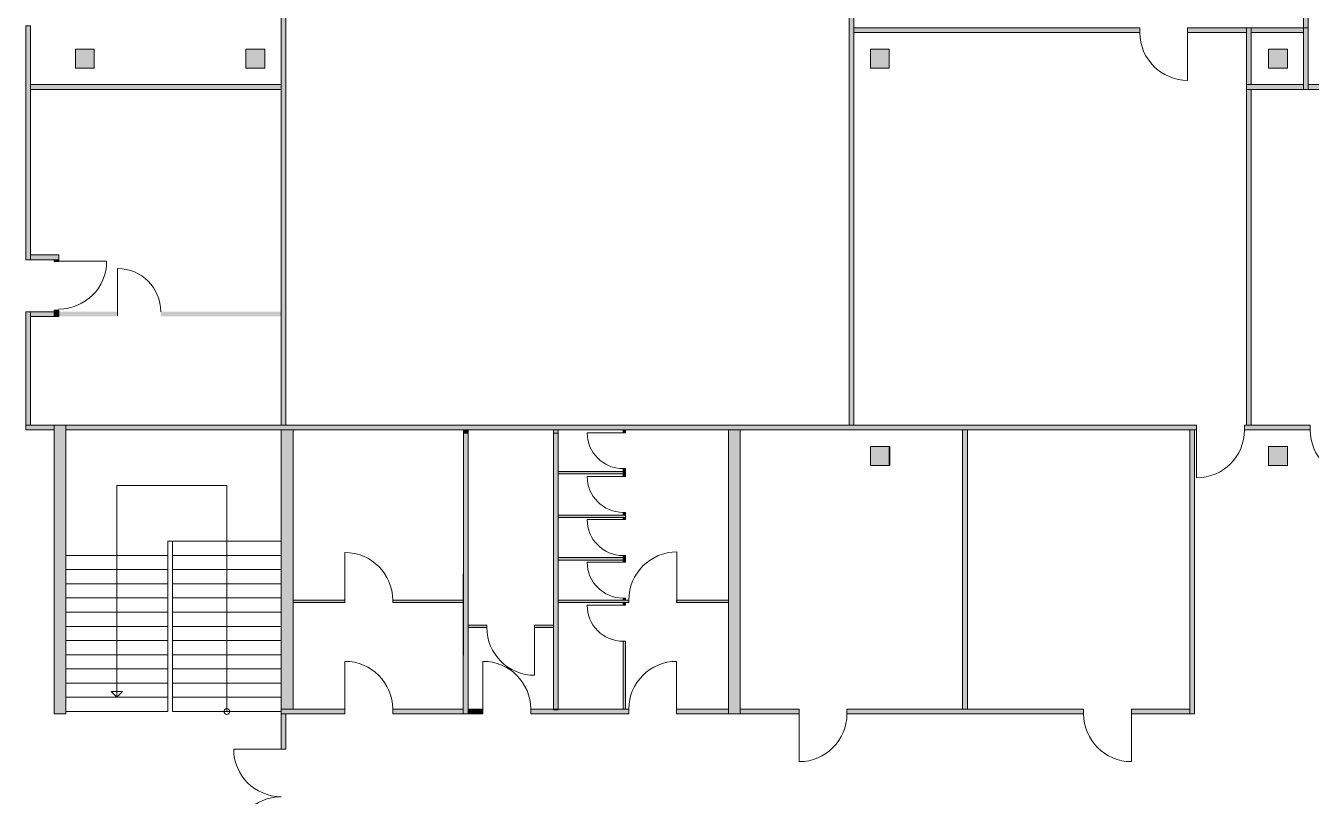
# Model space of a CAD drawing. Header units: inches. Extents: x 33931 to 204452, y 8264 to 159539.
# Drawn here: x 160551 to 187718, y 26922 to 43209 of the extents above; entities that cross this region are included whole.
import ezdxf

# ---------------------------------------------------------------- set-up
doc = ezdxf.new("R2010")
doc.units = ezdxf.units.IN
doc.header["$LTSCALE"] = 200
doc.header["$MEASUREMENT"] = 0
doc.linetypes.add('AUSGEZOGEN', pattern=[0])
doc.linetypes.add('Standardmuster', pattern=[0])
doc.layers.add('Grundebene', color=7, linetype='Continuous')

# ---------------------------------------------------------------- blocks, each defined once
blk = doc.blocks.new('COMPLEXOBJECT_1-340B')
at = {"layer": 'Grundebene', "true_color": 0x000000, "transparency": 33554687}
blk.add_hatch(color=18, dxfattribs=at).paths.add_polyline_path([(161401, 34764), (185296, 34764), (185296, 34664), (161401, 34664)], flags=0)
at = {"layer": 'Grundebene', "color": 18, "linetype": 'AUSGEZOGEN', "lineweight": 13, "true_color": 0x000000}
for points in [[(185296, 34764), (161401, 34764), (161401, 34664), (185296, 34664), (185296, 34764)], [(186306, 34764), (186306, 34664), (187696, 34664), (187696, 34764), (186306, 34764)]]:
    blk.add_lwpolyline(points, dxfattribs=at)
blk = doc.blocks.new('COMPLEXOBJECT_30-34C9')
at = {"layer": 'Grundebene', "color": 18, "linetype": 'AUSGEZOGEN', "lineweight": 13, "true_color": 0x000000}
for points in [[(184095.957615, 43163.75), (178050.957615, 43163.75), (178050.957615, 43063.75), (184095.957615, 43063.75), (184095.957615, 43163.75)], [(186350.957615, 43163.75), (185105.957615, 43163.75), (185105.957615, 43063.75), (186350.957615, 43063.75), (186350.957615, 43163.75)]]:
    blk.add_lwpolyline(points, dxfattribs=at)
blk = doc.blocks.new('COMPLEXOBJECT_32-34D1')
at = {"layer": 'Grundebene', "color": 18, "linetype": 'AUSGEZOGEN', "lineweight": 13, "true_color": 0x000000}
for points in [[(187650.957615, 41863.75), (188895.957615, 41863.75), (188895.957615, 41963.75), (187650.957615, 41963.75), (187650.957615, 41863.75)], [(189905.957615, 41863.75), (195950.957615, 41863.75), (195950.957615, 41963.75), (189905.957615, 41963.75), (189905.957615, 41863.75)]]:
    blk.add_lwpolyline(points, dxfattribs=at)
blk = doc.blocks.new('COMPLEXOBJECT_40-34F3')
at = {"layer": 'Grundebene', "color": 18, "linetype": 'AUSGEZOGEN', "lineweight": 13, "true_color": 0x000000}
for points in [[(165950.957615, 28663.75), (167295.957615, 28663.75), (167295.957615, 28763.75), (165950.957615, 28763.75), (165950.957615, 28663.75)], [(169797.993375, 28763.75), (168305.957615, 28763.75), (168305.957615, 28663.75), (169797.941145, 28663.75), (169797.993375, 28763.75)], [(169897.941155, 28663.75), (170213.918495, 28663.75), (170213.918495, 28763.75), (169900.957615, 28763.75), (169900.957615, 28747.68169), (169897.984995, 28747.68169), (169897.941155, 28663.75)], [(173295.957615, 28763.75), (171800.957615, 28763.75), (171800.957615, 28747.68169), (171700.957615, 28747.68169), (171700.957615, 28763.75), (171223.918495, 28763.75), (171223.918495, 28663.75), (173295.957615, 28663.75), (173295.957615, 28763.75)], [(175400.957615, 28763.75), (174305.957615, 28763.75), (174305.957615, 28663.75), (175400.957615, 28663.75), (175400.957615, 28763.75)], [(175650.957615, 28663.75), (176895.957615, 28663.75), (176895.957615, 28763.75), (175650.957615, 28763.75), (175650.957615, 28663.75)], [(177905.957615, 28663.75), (182907.789155, 28663.75), (182907.789155, 28763.75), (177905.957615, 28763.75), (177905.957615, 28663.75)], [(185150.957615, 28763.75), (183917.789155, 28763.75), (183917.789155, 28663.75), (185150.957615, 28663.75), (185150.957615, 28763.75)]]:
    blk.add_lwpolyline(points, dxfattribs=at)
blk = doc.blocks.new('COMPLEXOBJECT_42-3502')
at = {"layer": 'Grundebene', "color": 18, "linetype": 'AUSGEZOGEN', "lineweight": 13, "true_color": 0x000000}
for points in [[(160650.957615, 44218.75), (160650.957615, 46763.75), (160550.957615, 46763.75), (160550.957615, 44218.75), (160650.957615, 44218.75)], [(160650.957615, 38263.75), (160650.957615, 43208.75), (160550.957615, 43208.75), (160550.957615, 38263.75), (160650.957615, 38263.75)]]:
    blk.add_lwpolyline(points, dxfattribs=at)
blk = doc.blocks.new('COMPLEXOBJECT_77-35E0')
at = {"layer": 'Grundebene', "color": 18, "linetype": 'AUSGEZOGEN', "lineweight": 13, "true_color": 0x000000}
for points in [[(171800.989215, 31020.15804), (173295.957615, 31020.15803), (173295.957615, 31070.15804), (171800.989915, 31070.15805), (171800.989215, 31020.15804)], [(175400.957615, 31070.15803), (174305.957615, 31070.15803), (174305.957615, 31020.15802), (175400.957615, 31020.15802), (175400.957615, 31070.15803)]]:
    blk.add_lwpolyline(points, dxfattribs=at)
blk = doc.blocks.new('COMPLEXOBJECT_81-35F0')
at = {"layer": 'Grundebene', "color": 18, "linetype": 'AUSGEZOGEN', "lineweight": 13, "true_color": 0x000000}
for points in [[(166200.958585, 31014.27605), (167295.990955, 31015.00384), (167295.957725, 31065.00383), (166200.958575, 31064.27607), (166200.958585, 31014.27605)], [(168305.990735, 31015.67512), (169799.170005, 31016.66753), (169799.196115, 31066.66756), (168305.957505, 31065.67511), (168305.990735, 31015.67512)]]:
    blk.add_lwpolyline(points, dxfattribs=at)
blk = doc.blocks.new('COMPLEXOBJECT_82-35F5')
at = {"layer": 'Grundebene', "color": 18, "linetype": 'AUSGEZOGEN', "lineweight": 13, "true_color": 0x000000}
for points in [[(165950.957615, 28663.75), (165950.957615, 27918.04328), (166050.957615, 27918.04328), (166050.957615, 28663.75), (165950.957615, 28663.75)], [(166050.957615, 25162.33657), (166050.957615, 25908.04328), (165950.957615, 25908.04328), (165950.957615, 25162.33657), (166050.957615, 25162.33657)]]:
    blk.add_lwpolyline(points, dxfattribs=at)
blk = doc.blocks.new('COMPLEXOBJECT_85-3602')
at = {"layer": 'Grundebene', "color": 18, "linetype": 'AUSGEZOGEN', "lineweight": 13, "true_color": 0x000000}
for points in [[(173225.957615, 31020.15803), (173175.957615, 31020.15803), (173175.957615, 30958.0191), (173225.957615, 30958.0191), (173225.957615, 31020.15803)], [(173225.957615, 28763.75), (173225.957615, 30198.0191), (173175.957615, 30198.0191), (173175.957615, 28763.75), (173225.957615, 28763.75)]]:
    blk.add_lwpolyline(points, dxfattribs=at)
blk = doc.blocks.new('COMPLEXOBJECT_93-3645')
at = {"layer": 'Grundebene', "color": 18, "linetype": 'AUSGEZOGEN', "lineweight": 13, "true_color": 0x000000}
for points in [[(169900.957615, 30488.75), (170295.957615, 30488.75), (170295.957615, 30538.75), (169900.957615, 30538.75), (169900.957615, 30488.75)], [(171700.957615, 30538.75), (171305.957615, 30538.75), (171305.957615, 30488.75), (171700.957615, 30488.75), (171700.957615, 30538.75)]]:
    blk.add_lwpolyline(points, dxfattribs=at)
blk = doc.blocks.new('COMPLEXOBJECT_103-3689')
at = {"layer": 'Grundebene', "color": 18, "linetype": 'AUSGEZOGEN', "lineweight": 13, "true_color": 0x000000}
for points in [[(161150.957615, 38228.55579), (161250.957615, 38228.55579), (161250.957615, 38263.75), (161150.957615, 38263.75), (161150.957615, 38228.55579)], [(161150.957615, 37198.94421), (161150.957615, 37063.75), (161250.957615, 37063.75), (161250.957615, 37198.94421), (161150.957615, 37198.94421)]]:
    blk.add_lwpolyline(points, dxfattribs=at)
blk = doc.blocks.new('COMPLEXOBJECT_109-36C4')
at = {"layer": 'Grundebene', "color": 18, "linetype": 'AUSGEZOGEN', "lineweight": 13, "true_color": 0x000000}
for points in [[(169800.957615, 34663.75), (169800.957615, 34439.43169), (169801.039045, 34595.34928), (169900.957615, 34595.32419), (169900.957615, 34663.75), (169800.957615, 34663.75)], [(169900.957615, 28747.68169), (169900.957615, 34439.40662), (169897.984995, 28747.68169), (169900.957615, 28747.68169)]]:
    blk.add_lwpolyline(points, dxfattribs=at)
blk = doc.blocks.new('COMPLEXOBJECT_111-36CD')
at = {"layer": 'Grundebene', "color": 18, "linetype": 'AUSGEZOGEN', "lineweight": 13, "true_color": 0x000000}
for points in [[(173175.957605, 34663.75001), (173175.957605, 34606.61484), (173225.957605, 34606.61484), (173225.957605, 34663.75001), (173175.957605, 34663.75001)], [(173175.957605, 33846.61484), (173175.957605, 33682.34452), (173225.957605, 33682.34452), (173225.957605, 33846.61484), (173175.957605, 33846.61484)], [(173175.957605, 32922.34452), (173175.957605, 32865.20936), (173225.957605, 32865.20936), (173225.957605, 32922.34452), (173175.957605, 32922.34452)]]:
    blk.add_lwpolyline(points, dxfattribs=at)
blk = doc.blocks.new('COMPLEXOBJECT_114-36DE')
at = {"layer": 'Grundebene', "color": 18, "linetype": 'AUSGEZOGEN', "lineweight": 13, "true_color": 0x000000}
for points in [[(171700.957615, 34663.75), (171700.957775, 28763.75), (171701.039035, 34595.32417), (171800.957615, 34595.32417), (171800.957615, 34663.75), (171700.957615, 34663.75)], [(171800.957615, 28747.68169), (171800.957615, 28763.75), (171700.957615, 28763.75), (171700.957615, 28751.99128), (171700.957615, 28747.68169), (171800.957615, 28747.68169)]]:
    blk.add_lwpolyline(points, dxfattribs=at)
blk = doc.blocks.new('COMPLEXOBJECT_116-36E7')
at = {"layer": 'Grundebene', "color": 18, "linetype": 'AUSGEZOGEN', "lineweight": 13, "true_color": 0x000000}
for points in [[(173175.957605, 32815.20936), (173175.957585, 32770.57406), (173225.957585, 32770.57404), (173225.957605, 32815.20936), (173175.957605, 32815.20936)], [(173175.957325, 32010.57406), (173175.957275, 31870.84696), (173225.957275, 31870.84694), (173225.957325, 32010.57404), (173175.957325, 32010.57406)], [(173175.957005, 31110.84696), (173175.956995, 31070.15804), (173225.956995, 31070.15804), (173225.957005, 31110.84694), (173175.957005, 31110.84696)]]:
    blk.add_lwpolyline(points, dxfattribs=at)
blk = doc.blocks.new('door-4F62')
at = {"layer": 'Grundebene', "color": 18, "linetype": 'Standardmuster', "lineweight": 13, "true_color": 0x000000}
blk.add_line((162493, 37164), (162493, 38075), dxfattribs=at)
blk.add_arc((162493, 37164), 911, 0, 90, dxfattribs=at)
blk = doc.blocks.new('door-4F84')
at = {"layer": 'Grundebene', "color": 18, "linetype": 'Standardmuster', "lineweight": 13, "true_color": 0x000000}
blk.add_line((188705.866435, 34663.74999), (188705.866435, 33653.74999), dxfattribs=at)
blk.add_arc((188705.866435, 34663.74999), 1010, 180, 270, dxfattribs=at)
blk = doc.blocks.new('door-4F8C')
at = {"layer": 'Grundebene', "color": 18, "linetype": 'Standardmuster', "lineweight": 13, "true_color": 0x000000}
blk.add_line((183917.789525, 28663.75), (183917.789525, 27653.75), dxfattribs=at)
blk.add_arc((183917.789525, 28663.75), 1010, 180, 270, dxfattribs=at)
blk = doc.blocks.new('door-4F94')
at = {"layer": 'Grundebene', "color": 18, "linetype": 'Standardmuster', "lineweight": 13, "true_color": 0x000000}
blk.add_line((185105.957615, 43063.75), (185105.957615, 42053.75), dxfattribs=at)
blk.add_arc((185105.957615, 43063.75), 1010, 180, 270, dxfattribs=at)
blk = doc.blocks.new('door-4FCD')
at = {"layer": 'Grundebene', "color": 18, "linetype": 'Standardmuster', "lineweight": 13, "true_color": 0x000000}
blk.add_line((185295.864295, 34663.75), (185295.864295, 33653.65687), dxfattribs=at)
blk.add_arc((185295.864295, 34663.75), 1010.09313, 270, 0, dxfattribs=at)
blk = doc.blocks.new('door-5019')
at = {"layer": 'Grundebene', "color": 18, "linetype": 'Standardmuster', "lineweight": 13, "true_color": 0x000000}
blk.add_line((176895.957615, 28663.75), (176895.957615, 27653.75), dxfattribs=at)
blk.add_arc((176895.957615, 28663.75), 1010, 270, 0, dxfattribs=at)
blk = doc.blocks.new('door-5023')
at = {"layer": 'Grundebene', "color": 18, "linetype": 'Standardmuster', "lineweight": 13, "true_color": 0x000000}
blk.add_line((174305.957615, 28763.75), (174305.957615, 29773.75), dxfattribs=at)
blk.add_arc((174305.957615, 28763.75), 1010, 90, 180, dxfattribs=at)
blk = doc.blocks.new('door-502D')
at = {"layer": 'Grundebene', "color": 18, "linetype": 'Standardmuster', "lineweight": 13, "true_color": 0x000000}
blk.add_line((174313.75, 31070.15803), (174313.75, 32087.950415), dxfattribs=at)
blk.add_arc((174313.75, 31070.15803), 1017.792385, 90, 180, dxfattribs=at)
blk = doc.blocks.new('door-5037')
at = {"layer": 'Grundebene', "color": 18, "linetype": 'Standardmuster', "lineweight": 13, "true_color": 0x000000}
blk.add_line((167295.957615, 28763.75), (167295.957615, 29773.75), dxfattribs=at)
blk.add_arc((167295.957615, 28763.75), 1010, 0, 90, dxfattribs=at)
blk = doc.blocks.new('door-503F')
at = {"layer": 'Grundebene', "color": 18, "linetype": 'Standardmuster', "lineweight": 13, "true_color": 0x000000}
blk.add_line((167295.957725, 31065.00383), (167295.957725, 32075.00383), dxfattribs=at)
blk.add_arc((167295.957725, 31065.00383), 1010, 0, 90, dxfattribs=at)
blk = doc.blocks.new('door-5049')
at = {"layer": 'Grundebene', "color": 18, "linetype": 'Standardmuster', "lineweight": 13, "true_color": 0x000000}
blk.add_line((171305.957615, 30488.75), (171305.957615, 29478.75), dxfattribs=at)
blk.add_arc((171305.957615, 30488.75), 1010, 180, 270, dxfattribs=at)
blk = doc.blocks.new('door-5053')
at = {"layer": 'Grundebene', "color": 18, "linetype": 'Standardmuster', "lineweight": 13, "true_color": 0x000000}
blk.add_line((170213.918495, 28763.75), (170213.918495, 29773.75), dxfattribs=at)
blk.add_arc((170213.918495, 28763.75), 1010, 0, 90, dxfattribs=at)
blk = doc.blocks.new('door-505D')
at = {"layer": 'Grundebene', "color": 18, "linetype": 'Standardmuster', "lineweight": 13, "true_color": 0x000000}
blk.add_line((173175.957615, 30958.0191), (172415.957615, 30958.0191), dxfattribs=at)
blk.add_arc((173175.957615, 30958.0191), 760, 180, 270, dxfattribs=at)
blk = doc.blocks.new('door-5065')
at = {"layer": 'Grundebene', "color": 18, "linetype": 'Standardmuster', "lineweight": 13, "true_color": 0x000000}
blk.add_line((173175.957275, 31870.84696), (172415.957275, 31870.84696), dxfattribs=at)
blk.add_arc((173175.957275, 31870.84696), 760, 180, 270, dxfattribs=at)
blk = doc.blocks.new('door-506D')
at = {"layer": 'Grundebene', "color": 18, "linetype": 'Standardmuster', "lineweight": 13, "true_color": 0x000000}
blk.add_line((173175.957585, 32770.57406), (172415.957585, 32770.57406), dxfattribs=at)
blk.add_arc((173175.957585, 32770.57406), 760, 180, 270, dxfattribs=at)
blk = doc.blocks.new('door-5075')
at = {"layer": 'Grundebene', "color": 18, "linetype": 'Standardmuster', "lineweight": 13, "true_color": 0x000000}
blk.add_line((173175.957605, 33682.34452), (172415.957605, 33682.34452), dxfattribs=at)
blk.add_arc((173175.957605, 33682.34452), 760, 180, 270, dxfattribs=at)
blk = doc.blocks.new('door-507D')
at = {"layer": 'Grundebene', "color": 18, "linetype": 'Standardmuster', "lineweight": 13, "true_color": 0x000000}
blk.add_line((173175.957605, 34606.61484), (172415.957605, 34606.61484), dxfattribs=at)
blk.add_arc((173175.957605, 34606.61484), 760, 180, 270, dxfattribs=at)
blk = doc.blocks.new('door-5087')
at = {"layer": 'Grundebene', "color": 18, "linetype": 'Standardmuster', "lineweight": 13, "true_color": 0x000000}
for p, q in [((165950.957615, 27918.04328), (164945.957615, 27918.04328)), ((165950.957615, 25908.04328), (164945.957615, 25908.04328))]:
    blk.add_line(p, q, dxfattribs=at)
for centre, start, end in [((165950.957615, 27918.04328), 180, 270), ((165950.957615, 25908.04328), 90, 180)]:
    blk.add_arc(centre, 1005, start, end, dxfattribs=at)
blk = doc.blocks.new('door-512D')
at = {"layer": 'Grundebene', "color": 18, "linetype": 'Standardmuster', "lineweight": 13, "true_color": 0x000000}
blk.add_line((161251, 38229), (162261, 38229), dxfattribs=at)
blk.add_arc((161251, 38229), 1010, 270.0381, 0.0381, dxfattribs=at)

msp = doc.modelspace()

# ---------------------------------------------------------------- hatches: boundary and pattern name
at = {"layer": 'Grundebene', "true_color": 0x000000, "transparency": 33554687}
for points in [[(165950.957615, 34763.75047), (165950.957615, 50313.75), (166050.957615, 50313.75), (166050.957615, 34763.75047)], [(177950.957615, 34763.75047), (177950.957615, 50263.75), (178050.957615, 50263.75), (178050.957615, 34763.75047)], [(187550.957615, 43163.75), (187550.957615, 50263.75), (187650.957615, 50263.75), (187650.957615, 43163.75)], [(160650.957615, 43208.75), (160650.957615, 38263.75), (160550.957615, 38263.75), (160550.957615, 43208.75)], [(178050.957615, 43163.75), (184095.957615, 43163.75), (184095.957615, 43063.75), (178050.957615, 43063.75)], [(185105.957615, 43163.75), (186350.957615, 43163.75), (186350.957615, 43063.75), (185105.957615, 43063.75)], [(186450.957615, 43163.75), (186450.957615, 41963.75), (186350.957615, 41963.75), (186350.957615, 43163.75)], [(187550.957615, 43063.75), (186450.957615, 43063.75), (186450.957615, 43163.75), (187550.957615, 43163.75)], [(187550.957615, 41863.75), (187550.957615, 43163.75), (187650.957615, 43163.75), (187650.957615, 41863.75)], [(162000.957615, 42313.75), (161600.957615, 42313.75), (161600.957615, 42713.75), (162000.957615, 42713.75)], [(165600.957615, 42313.75), (165200.957615, 42313.75), (165200.957615, 42713.75), (165600.957615, 42713.75)], [(178800.957615, 42313.75), (178400.957615, 42313.75), (178400.957615, 42713.75), (178800.957615, 42713.75)], [(187215.437865, 42313.75), (186815.437865, 42313.75), (186815.437865, 42713.75), (187215.437865, 42713.75)], [(165950.957615, 41863.75), (160650.957615, 41863.75), (160650.957615, 41963.75), (165950.957615, 41963.75)], [(186350.957615, 41963.75), (187550.957615, 41963.75), (187550.957615, 41863.75), (186350.957615, 41863.75)], [(186350.957615, 34763.75047), (186350.957615, 41863.75), (186450.957615, 41863.75), (186450.957615, 34763.75047)], [(188895.957615, 41863.75), (187650.957615, 41863.75), (187650.957615, 41963.75), (188895.957615, 41963.75)], [(161250.957615, 38263.75), (160650.957615, 38263.75), (160650.957615, 38363.75), (161250.957615, 38363.75)], [(161250.957615, 38228.55579), (161150.957615, 38228.55579), (161150.957615, 38263.75), (161250.957615, 38263.75)], [(160650.957615, 37163.75), (160650.957615, 34763.75047), (160550.957615, 34763.75047), (160550.957615, 37163.75)], [(161150.957615, 37063.75), (161150.957615, 37198.94421), (161250.957615, 37198.94421), (161250.957615, 37063.75)], [(160550.957615, 34663.75002), (160550.957615, 34763.75047), (161150.946965, 34763.75047), (161150.957615, 34665.91794), (161150.957615, 34663.75002)], [(161150.957615, 28663.75), (161150.946965, 34763.75047), (161400.939975, 34763.75047), (161400.957615, 28663.75)], [(165950.957615, 28763.75), (165950.957615, 34663.75), (166200.957615, 34663.75), (166200.957615, 28763.75)], [(169797.941145, 28663.75), (169801.039045, 34595.34928), (169901.039045, 34595.32417), (169897.941155, 28663.75)], [(169800.957615, 34439.43169), (169800.957615, 34663.75), (169900.957615, 34663.75), (169900.957615, 34595.32419), (169801.039045, 34595.34928)], [(171700.957775, 28763.75), (171700.957615, 34663.75), (171800.957615, 34663.75), (171800.957615, 34595.32417), (171701.039035, 34595.32417)], [(171700.957775, 28763.75), (171701.039035, 34595.32417), (171801.039035, 34595.32417), (171800.957775, 28763.75)], [(173175.957605, 34606.61484), (173175.957605, 34663.75001), (173225.957605, 34663.75001), (173225.957605, 34606.61484)], [(175400.957615, 28663.75), (175400.957615, 34663.75), (175650.957615, 34663.75), (175650.957615, 28663.75)], [(180350.957615, 28763.75), (180350.957615, 34663.75), (180450.957615, 34663.75), (180450.957615, 28763.75)], [(185250.957615, 34663.75), (185250.957615, 28663.75), (185150.957615, 28663.75), (185150.957615, 34663.75)], [(186305.864665, 34663.74999), (186305.957425, 34763.75047), (187695.957795, 34763.75047), (187695.866065, 34663.74999)], [(169900.957615, 34439.40662), (169900.957615, 28747.68169), (169897.984995, 28747.68169)], [(178400.957615, 34313.75), (178800.957615, 34313.75), (178800.957615, 33913.75), (178400.957615, 33913.75)], [(178815.437865, 33913.75), (178800.957615, 33913.75), (178800.957615, 34313.75), (178815.437865, 34313.75)], [(187215.437865, 33913.75), (186815.437865, 33913.75), (186815.437865, 34313.75), (187215.437865, 34313.75)], [(173175.957605, 33739.47968), (171800.957605, 33739.47968), (171800.957605, 33789.47968), (173175.957605, 33789.47968)], [(173175.957605, 33682.34452), (173175.957605, 33846.61484), (173225.957605, 33846.61484), (173225.957605, 33682.34452)], [(173175.957605, 32865.20936), (173175.957605, 32922.34452), (173225.957605, 32922.34452), (173225.957605, 32865.20936)], [(173225.957605, 32815.20936), (171800.957605, 32815.20936), (171800.957605, 32865.20936), (173225.957605, 32865.20936)], [(173175.957585, 32770.57406), (173175.957605, 32815.20936), (173225.957605, 32815.20936), (173225.957585, 32770.57404)], [(173175.957285, 31915.93905), (171800.957605, 31915.93905), (171800.957605, 31965.93905), (173175.957295, 31965.93905)], [(173175.957275, 31870.84696), (173175.957325, 32010.57406), (173225.957325, 32010.57404), (173225.957275, 31870.84694)], [(167295.990955, 31015.00384), (166200.958585, 31014.27605), (166200.958575, 31064.27607), (167295.957725, 31065.00383)], [(169799.170005, 31016.66753), (168305.990735, 31015.67512), (168305.957505, 31065.67511), (169799.196115, 31066.66756)], [(173295.957615, 31020.15803), (171800.989215, 31020.15804), (171800.989915, 31070.15805), (173295.957615, 31070.15804)], [(173175.956995, 31070.15804), (173175.957005, 31110.84696), (173225.957005, 31110.84694), (173225.956995, 31070.15804)], [(173175.957615, 31020.15803), (173225.957615, 31020.15803), (173225.957615, 30958.0191), (173175.957615, 30958.0191)], [(174305.957615, 31070.15803), (175400.957615, 31070.15803), (175400.957615, 31020.15802), (174305.957615, 31020.15802)], [(170295.957615, 30488.75), (169900.957615, 30488.75), (169900.957615, 30538.75), (170295.957615, 30538.75)], [(171305.957615, 30538.75), (171700.957615, 30538.75), (171700.957615, 30488.75), (171305.957615, 30488.75)], [(173225.957615, 30198.0191), (173225.957615, 28763.75), (173175.957615, 28763.75), (173175.957615, 30198.0191)], [(167295.957615, 28663.75), (165950.957615, 28663.75), (165950.957615, 28763.75), (167295.957615, 28763.75)], [(165950.957615, 27918.04328), (165950.957615, 28663.75), (166050.957615, 28663.75), (166050.957615, 27918.04328)], [(168305.957615, 28763.75), (169797.993375, 28763.75), (169797.941145, 28663.75), (168305.957615, 28663.75)], [(170213.918495, 28663.75), (169897.941155, 28663.75), (169897.984995, 28747.68169), (169900.957615, 28747.68169), (169900.957615, 28763.75), (170213.918495, 28763.75)], [(171800.957615, 28763.75), (173295.957615, 28763.75), (173295.957615, 28663.75), (171223.918495, 28663.75), (171223.918495, 28763.75), (171700.957615, 28763.75), (171700.957615, 28747.68169), (171800.957615, 28747.68169)], [(171800.957615, 28763.75), (171800.957615, 28747.68169), (171700.957615, 28747.68169), (171700.957615, 28763.75)], [(174305.957615, 28763.75), (175400.957615, 28763.75), (175400.957615, 28663.75), (174305.957615, 28663.75)], [(176895.957615, 28663.75), (175650.957615, 28663.75), (175650.957615, 28763.75), (176895.957615, 28763.75)], [(182907.789155, 28663.75), (177905.957615, 28663.75), (177905.957615, 28763.75), (182907.789155, 28763.75)], [(183917.789155, 28763.75), (185150.957615, 28763.75), (185150.957615, 28663.75), (183917.789155, 28663.75)]]:
    msp.add_hatch(color=18, dxfattribs=at).paths.add_polyline_path(points, flags=0)
h = msp.add_hatch(color=18, dxfattribs=at)
h.paths.add_polyline_path([(163404.140822, 37163.75), (163404.140822, 37063.75), (165950.957615, 37063.75), (165950.957615, 37163.75)], flags=0)
h.paths.add_polyline_path([(160650.957615, 37063.75), (162493.021895, 37063.75), (162493.021895, 37163.75), (160650.957615, 37163.75)], flags=0)

# ---------------------------------------------------------------- linework, layer by layer
at = {"layer": 'Grundebene', "color": 18, "linetype": 'AUSGEZOGEN', "lineweight": 13, "true_color": 0x000000}
for p, q in [((166050.957615, 34763.75047), (166050.957615, 50263.75)), ((177950.957615, 50263.75), (177950.957615, 34763.75047)), ((178050.957615, 43163.75), (178050.957615, 50263.75)), ((187550.957615, 50263.75), (187550.957615, 43163.75)), ((187650.957615, 43163.75), (187650.957615, 50263.75)), ((165950.957615, 41963.75), (165950.957615, 45463.75)), ((165950.957615, 45463.75), (165950.957615, 41963.75)), ((160550.957615, 43208.75), (160550.957615, 38263.75)), ((160550.957615, 43208.75), (160650.957615, 43208.75)), ((160650.957615, 41963.75), (160650.957615, 43208.75)), ((184095.957615, 43163.75), (178050.957615, 43163.75)), ((178050.957615, 43063.75), (184095.957615, 43063.75)), ((178050.957615, 34779.0864), (178050.957615, 43063.75)), ((186350.957615, 43163.75), (185105.957615, 43163.75)), ((185105.957615, 43063.75), (186350.957615, 43063.75)), ((186450.957615, 43163.75), (186350.957615, 43163.75)), ((186350.957615, 43063.75), (186350.957615, 41963.75)), ((187550.957615, 43163.75), (186450.957615, 43163.75)), ((186450.957615, 43063.75), (187550.957615, 43063.75)), ((186450.957615, 41963.75), (186450.957615, 43063.75)), ((187550.957615, 43063.75), (187550.957615, 41963.75)), ((187650.957615, 41963.75), (187650.957615, 43163.75)), ((161600.957615, 42713.75), (161600.957615, 42313.75)), ((162000.957615, 42713.75), (161600.957615, 42713.75)), ((161600.957615, 42313.75), (161600.957615, 42713.75)), ((161600.957615, 42713.75), (162000.957615, 42713.75)), ((162000.957615, 42313.75), (162000.957615, 42713.75)), ((162000.957615, 42713.75), (162000.957615, 42313.75)), ((165200.957615, 42713.75), (165200.957615, 42313.75)), ((165600.957615, 42713.75), (165200.957615, 42713.75)), ((165200.957615, 42313.75), (165200.957615, 42713.75)), ((165200.957615, 42713.75), (165600.957615, 42713.75)), ((165600.957615, 42313.75), (165600.957615, 42713.75)), ((165600.957615, 42713.75), (165600.957615, 42313.75)), ((178800.957615, 42713.75), (178400.957615, 42713.75)), ((178400.957615, 42713.75), (178400.957615, 42313.75)), ((178800.957615, 42313.75), (178800.957615, 42713.75)), ((187215.437865, 42713.75), (186815.437865, 42713.75)), ((186815.437865, 42713.75), (186815.437865, 42313.75)), ((187215.437865, 42313.75), (187215.437865, 42713.75)), ((162000.957615, 42313.75), (161600.957615, 42313.75)), ((161600.957615, 42313.75), (162000.957615, 42313.75)), ((165200.957615, 42313.75), (165600.957615, 42313.75)), ((165600.957615, 42313.75), (165200.957615, 42313.75)), ((178400.957615, 42313.75), (178800.957615, 42313.75)), ((186815.437865, 42313.75), (187215.437865, 42313.75)), ((165950.957615, 41963.75), (160650.957615, 41963.75)), ((160650.957615, 41963.75), (165950.957615, 41963.75)), ((160650.957615, 38363.75), (160650.957615, 41863.75)), ((160650.957615, 41863.75), (165950.957615, 41863.75)), ((160650.957615, 41863.75), (160650.957615, 38363.75)), ((165950.957615, 41863.75), (160650.957615, 41863.75)), ((165950.957615, 41863.75), (165950.957615, 34789.45345)), ((165950.957615, 34763.75047), (165950.957615, 41863.75)), ((186350.957615, 41963.75), (186350.957615, 41863.75)), ((186350.957615, 41863.75), (186350.957615, 34771.97512)), ((187550.957615, 41963.75), (186450.957615, 41963.75)), ((186450.957615, 41863.75), (187550.957615, 41863.75)), ((186450.957615, 34771.88944), (186450.957615, 41863.75)), ((187550.957615, 41863.75), (187650.957615, 41863.75)), ((187650.957615, 41863.75), (188895.957615, 41863.75)), ((161250.957615, 38363.75), (160650.957615, 38363.75)), ((160650.957615, 38363.75), (161250.957615, 38363.75)), ((161250.957615, 38263.75), (161250.957615, 38363.75)), ((161150.957615, 38263.75), (160550.957615, 38263.75)), ((160550.957615, 38263.75), (160650.957615, 38263.75)), ((160650.957615, 38263.75), (161150.957615, 38263.75)), ((161150.957615, 38263.75), (161150.957615, 38228.55579)), ((161250.957615, 38228.55579), (161150.957615, 38228.55579)), ((161250.957615, 38228.55579), (161250.957615, 38263.75)), ((160550.957615, 34663.75002), (160550.957615, 37163.75)), ((160550.957615, 37163.75), (161150.957615, 37163.75)), ((160550.957615, 37163.75), (160550.957615, 34763.31679)), ((160650.957615, 37163.75), (160550.957615, 37163.75)), ((161150.957615, 37163.75), (160650.957615, 37163.75)), ((160650.957615, 34763.75047), (160650.957615, 37063.75)), ((160650.957615, 37063.75), (161150.957615, 37063.75)), ((160650.957615, 37063.75), (160650.957615, 34763.75047)), ((161250.957615, 37063.75), (160650.957615, 37063.75)), ((161150.957615, 37198.94421), (161250.957615, 37198.94421)), ((161150.957615, 37198.94421), (161150.957615, 37163.75)), ((161150.957615, 37063.75), (161250.957615, 37063.75)), ((161250.957615, 37063.75), (161250.957615, 37198.94421)), ((162493.957615, 37077.18639), (162492.779435, 37186.18002)), ((160550.957615, 34763.31679), (160550.957615, 34663.75002)), ((160550.957615, 34663.75002), (161150.957615, 34663.75002)), ((161150.957615, 34663.75002), (160550.957615, 34663.75002)), ((160650.957615, 34763.75047), (165950.957615, 34763.75047)), ((161150.957615, 28663.75), (161150.957615, 34663.75002)), ((161150.957615, 34663.75002), (161150.957615, 28663.75)), ((161400.957615, 34663.75002), (163649.957615, 34663.75001)), ((161400.957615, 32313.65), (161400.957615, 34663.75002)), ((161400.957615, 28663.75), (161400.957615, 34663.75002)), ((161400.957615, 34663.75002), (165950.957615, 34663.75002)), ((163649.957615, 34663.75001), (165950.957615, 34663.75)), ((165950.957615, 34763.75047), (165694.624175, 34763.75047)), ((165950.957615, 34663.75), (165950.957615, 32313.65)), ((165950.957615, 34663.75), (165950.957615, 28763.75)), ((177950.957615, 34763.75047), (166050.957615, 34763.75047)), ((166200.957615, 34663.75002), (169800.957615, 34663.75001)), ((166200.957615, 34663.75), (166200.958575, 31064.27607)), ((169800.957615, 34663.75), (166200.957615, 34663.75)), ((166200.957615, 28763.75), (166200.957615, 34663.75)), ((169799.196115, 31066.66756), (169800.957615, 34663.75)), ((169800.957615, 34663.75), (169800.957615, 34439.43169)), ((169900.957615, 34663.75001), (171700.957615, 34663.75001)), ((169900.957615, 34595.32419), (169900.957615, 34663.75)), ((169900.957615, 34663.75), (169900.957615, 34595.32419)), ((171700.957615, 34663.75), (169900.957615, 34663.75)), ((169900.957615, 34595.32419), (169901.039045, 34595.32417)), ((169901.039045, 34595.32417), (169900.957615, 34595.32419)), ((169900.957615, 34439.40662), (169901.039045, 34595.32417)), ((169901.039045, 34595.32417), (169900.957615, 34439.40662)), ((171700.957615, 30538.75), (171700.957615, 34663.75)), ((171700.957615, 34663.75), (171700.957615, 30538.75)), ((171800.957615, 34663.75001), (175400.957615, 34663.75001)), ((171800.957615, 34663.75), (171800.958225, 34595.32417)), ((171800.957615, 34595.32417), (171800.957615, 34663.75)), ((175400.957615, 34663.75), (171800.957615, 34663.75)), ((171801.039035, 34595.32417), (171800.957925, 34595.32417)), ((171800.958225, 34595.32417), (171801.039035, 34595.32417)), ((171801.039035, 34595.32417), (171800.989915, 31070.15805)), ((171800.989915, 31070.15805), (171801.039035, 34595.32417)), ((175400.957615, 34663.75), (175400.957615, 31070.15803)), ((175400.957615, 31070.15803), (175400.957615, 34663.75)), ((175650.957615, 34663.75001), (180350.957615, 34663.75)), ((175650.957615, 28763.75), (175650.957615, 34663.75)), ((185295.957795, 34763.75047), (178050.957615, 34763.75047)), ((180350.957615, 34663.75), (180350.957615, 28763.75)), ((180450.957615, 34663.75), (185150.957615, 34663.75)), ((180450.957615, 28763.75), (180450.957615, 34663.75)), ((185150.957615, 34663.75), (185150.957615, 28763.75)), ((185250.957615, 34663.75), (185295.864295, 34663.75)), ((185250.957615, 28663.75), (185250.957615, 34663.75)), ((185295.957795, 34763.75047), (185295.864295, 34663.75)), ((185295.864295, 34663.75), (185295.864295, 34763.75047)), ((186305.864665, 34663.74999), (186305.957425, 34763.75047)), ((186305.864665, 34663.74999), (187695.866065, 34663.74999)), ((186350.957615, 34763.75047), (186305.957425, 34763.75047)), ((186305.957425, 34763.75047), (186305.957425, 34663.75)), ((187695.957795, 34763.75047), (186450.957615, 34763.75047)), ((187695.957795, 34763.75047), (187695.866065, 34663.74999)), ((169800.957615, 34439.43169), (169799.196115, 31066.66756)), ((169900.957615, 34439.40662), (169900.957615, 30538.75)), ((169900.957615, 30538.75), (169900.957615, 34439.40662)), ((178415.437865, 34313.75), (178400.957615, 34313.75)), ((178400.957615, 34313.75), (178400.957615, 33913.75)), ((178800.957615, 34313.75), (178415.437865, 34313.75)), ((178815.437865, 34313.75), (178800.957615, 34313.75)), ((178815.437865, 33913.75), (178815.437865, 34313.75)), ((187215.437865, 34313.75), (186815.437865, 34313.75)), ((186815.437865, 34313.75), (186815.437865, 33913.75)), ((187215.437865, 33913.75), (187215.437865, 34313.75)), ((178400.957615, 33913.75), (178415.437865, 33913.75)), ((178415.437865, 33913.75), (178800.957615, 33913.75)), ((178800.957615, 33913.75), (178815.437865, 33913.75)), ((186815.437865, 33913.75), (187215.437865, 33913.75)), ((162475.957615, 33488.65001), (162475.957615, 29013.65)), ((164800.857615, 33488.75), (162476.057615, 33488.75001)), ((164800.957615, 28713.65), (164800.957615, 33488.65)), ((161400.957615, 32013.65), (161400.957615, 32313.65)), ((163649.957615, 32313.75), (163550.957615, 32313.75)), ((163550.957615, 32313.75), (163550.957615, 32313.65)), ((163550.957615, 32313.65), (163550.957615, 32013.65)), ((163650.957615, 32313.75), (163649.957615, 32313.75)), ((163650.957615, 32313.65), (163650.957615, 32313.75)), ((165950.957615, 32313.65), (163650.957615, 32313.65)), ((163650.957615, 32013.65), (163650.957615, 32313.65)), ((165950.957615, 32313.65), (165950.957615, 32013.65)), ((161400.957615, 31713.65), (161400.957615, 32013.65)), ((161400.957615, 32013.65), (163550.957615, 32013.65)), ((163550.957615, 32013.65), (163550.957615, 31713.65)), ((163650.957615, 31713.65), (163650.957615, 32013.65)), ((165950.957615, 32013.65), (163650.957615, 32013.65)), ((165950.957615, 32013.65), (165950.957615, 31713.65)), ((161400.957615, 31713.65), (163550.957615, 31713.65)), ((161400.957615, 31413.65), (161400.957615, 31713.65)), ((163550.957615, 31713.65), (163550.957615, 31413.65)), ((165950.957615, 31713.65), (163650.957615, 31713.65)), ((163650.957615, 31413.65), (163650.957615, 31713.65)), ((165950.957615, 31713.65), (165950.957615, 31413.65)), ((161400.957615, 31413.65), (163550.957615, 31413.65)), ((161400.957615, 31113.65), (161400.957615, 31413.65)), ((163550.957615, 31413.65), (163550.957615, 31113.65)), ((165950.957615, 31413.65), (163650.957615, 31413.65)), ((163650.957615, 31113.65), (163650.957615, 31413.65)), ((165950.957615, 31413.65), (165950.957615, 31113.65)), ((161400.957615, 31113.65), (163550.957615, 31113.65)), ((161400.957615, 30813.65), (161400.957615, 31113.65)), ((163550.957615, 31113.65), (163550.957615, 30813.65)), ((165950.957615, 31113.65), (163650.957615, 31113.65)), ((163650.957615, 30813.65), (163650.957615, 31113.65)), ((165950.957615, 31113.65), (165950.957615, 30813.65)), ((166200.958585, 31014.27605), (166200.957615, 28763.75)), ((167295.957725, 31065.00383), (166200.958575, 31064.27607)), ((166200.958575, 31064.27607), (166200.958585, 31014.27605)), ((166200.958585, 31014.27605), (167295.990955, 31015.00384)), ((167295.957725, 31065.00383), (167295.990955, 31015.00384)), ((169799.196115, 31066.66756), (168305.957505, 31065.67511)), ((168305.990735, 31015.67512), (168305.957505, 31065.67511)), ((168305.990735, 31015.67512), (168375.957615, 31015.72162)), ((169799.170005, 31016.66753), (168425.957615, 31015.75485)), ((168425.957615, 31015.75485), (169799.170005, 31016.66753)), ((169799.170005, 31016.66753), (169797.993375, 28763.75)), ((169797.993375, 28763.75), (169799.170005, 31016.66753)), ((171800.989215, 31020.15804), (171800.957775, 28763.75)), ((171800.957775, 28763.75), (171800.989215, 31020.15804)), ((173175.957615, 31020.15803), (171800.989215, 31020.15804)), ((171800.989215, 31020.15804), (173175.957615, 31020.15803)), ((173295.957615, 31070.15804), (171800.989915, 31070.15805)), ((173175.957615, 31020.15803), (173175.957615, 31015.75485)), ((173175.957615, 31015.75485), (173175.957615, 30958.0191)), ((173225.957615, 31020.15803), (173295.957615, 31020.15803)), ((173225.957615, 31015.73824), (173225.957615, 31020.15803)), ((173225.957615, 30958.0191), (173225.957615, 31015.73824)), ((173295.957615, 31070.15804), (173295.957615, 31020.15803)), ((173295.957615, 31020.15803), (173295.957615, 31070.15803)), ((174305.957615, 31020.15802), (174305.957615, 31070.15803)), ((174305.957615, 31020.15802), (175400.957615, 31020.15802)), ((175400.957615, 31070.15803), (174313.75, 31070.15803)), ((174313.75, 31070.15803), (174313.75, 31020.15803)), ((175400.957615, 28763.75), (175400.957615, 31020.15802)), ((175400.957615, 31020.15802), (175400.957615, 28763.75)), ((161400.957615, 30813.65), (163550.957615, 30813.65)), ((161400.957615, 30513.65), (161400.957615, 30813.65)), ((163550.957615, 30813.65), (163550.957615, 30513.65)), ((165950.957615, 30813.65), (163650.957615, 30813.65)), ((163650.957615, 30513.65), (163650.957615, 30813.65)), ((165950.957615, 30813.65), (165950.957615, 30513.65)), ((173225.957615, 30958.0191), (173175.957615, 30958.0191)), ((173175.957615, 30958.0191), (173225.957615, 30958.0191)), ((161400.957615, 30213.65), (161400.957615, 30513.65)), ((161400.957615, 30513.65), (163550.957615, 30513.65)), ((163550.957615, 30513.65), (163550.957615, 30213.65)), ((163650.957615, 30213.65), (163650.957615, 30513.65)), ((165950.957615, 30513.65), (163650.957615, 30513.65)), ((165950.957615, 30513.65), (165950.957615, 30213.65)), ((169900.957615, 30488.75), (169900.957615, 28763.75)), ((169900.957615, 28763.75), (169900.957615, 30488.75)), ((169900.957615, 30488.75), (170295.957615, 30488.75)), ((170295.957615, 30538.75), (170295.957615, 30488.75)), ((170295.957615, 30538.75), (170295.957615, 30488.75)), ((171305.957615, 30488.75), (171305.957615, 30538.75)), ((171700.957615, 30538.75), (171305.957615, 30538.75)), ((171305.957615, 30488.75), (171305.957615, 30538.75)), ((171700.957615, 30488.75), (171700.957775, 28763.75)), ((171700.957615, 28763.75), (171700.957615, 30488.75)), ((161400.957615, 30213.65), (163550.957615, 30213.65)), ((161400.957615, 29913.65), (161400.957615, 30213.65)), ((163550.957615, 30213.65), (163550.957615, 29913.65)), ((165950.957615, 30213.65), (163650.957615, 30213.65)), ((163650.957615, 29913.65), (163650.957615, 30213.65)), ((165950.957615, 30213.65), (165950.957615, 29913.65)), ((173175.957615, 30198.0191), (173225.957615, 30198.0191)), ((173175.957615, 30198.0191), (173175.957615, 28763.75)), ((173225.957615, 30198.0191), (173175.957615, 30198.0191)), ((173225.957615, 28763.75), (173225.957615, 30198.0191)), ((161400.957615, 29613.65), (161400.957615, 29913.65)), ((161400.957615, 29913.65), (163550.957615, 29913.65)), ((163550.957615, 29913.65), (163550.957615, 29613.65)), ((163650.957615, 29613.65), (163650.957615, 29913.65)), ((165950.957615, 29913.65), (163650.957615, 29913.65)), ((165950.957615, 29913.65), (165950.957615, 29613.65)), ((161400.957615, 29313.65), (161400.957615, 29613.65)), ((161400.957615, 29613.65), (163550.957615, 29613.65)), ((163550.957615, 29613.65), (163550.957615, 29313.65)), ((165950.957615, 29613.65), (163650.957615, 29613.65)), ((163650.957615, 29313.65), (163650.957615, 29613.65)), ((165950.957615, 29613.65), (165950.957615, 29313.65)), ((161400.957615, 29313.65), (163550.957615, 29313.65)), ((161400.957615, 29013.65), (161400.957615, 29313.65)), ((163550.957615, 29313.65), (163550.957615, 29013.65)), ((165950.957615, 29313.65), (163650.957615, 29313.65)), ((163650.957615, 29013.65), (163650.957615, 29313.65)), ((165950.957615, 29313.65), (165950.957615, 29013.65)), ((161400.957615, 29013.65), (163550.957615, 29013.65)), ((161400.957615, 28713.65), (161400.957615, 29013.65)), ((163550.957615, 29013.65), (163550.957615, 28713.65)), ((165950.957615, 29013.65), (163650.957615, 29013.65)), ((163650.957615, 28713.65), (163650.957615, 29013.65)), ((165950.957615, 29013.65), (165950.957615, 28713.65)), ((161400.957615, 28663.75), (161150.957615, 28663.75)), ((161150.957615, 28663.75), (161400.957615, 28663.75)), ((163550.957615, 28713.65), (161400.957615, 28713.65)), ((165950.957615, 28713.65), (163650.957615, 28713.65)), ((165950.957615, 28763.75), (165950.957615, 28713.65)), ((165950.957615, 28713.65), (165950.957615, 28663.75)), ((165950.957615, 28663.75), (165950.957615, 27918.04328)), ((166050.957615, 28663.75), (167295.957615, 28663.75)), ((167295.957615, 28763.75), (167295.957615, 28663.75)), ((167295.957615, 28763.75), (167295.957615, 28663.75)), ((168305.957615, 28663.75), (168305.957615, 28763.75)), ((168375.957615, 28763.75), (168305.957615, 28763.75)), ((168305.957615, 28663.75), (168305.957615, 28763.75)), ((168425.957615, 28763.75), (169797.993375, 28763.75)), ((169797.993375, 28763.75), (168425.957615, 28763.75)), ((169797.941145, 28663.75), (169897.941155, 28663.75)), ((169897.941155, 28663.75), (170213.918495, 28663.75)), ((170213.918495, 28763.75), (170213.918495, 28663.75)), ((170213.918495, 28763.75), (170213.918495, 28663.75)), ((171223.918495, 28663.75), (171223.918495, 28763.75)), ((171700.957615, 28763.75), (171223.918495, 28763.75)), ((171223.918495, 28663.75), (171223.918495, 28763.75)), ((173175.957615, 28763.75), (171800.957615, 28763.75)), ((171800.957775, 28763.75), (173175.957615, 28763.75)), ((173295.957615, 28763.75), (173225.957615, 28763.75)), ((173295.957615, 28763.75), (173295.957615, 28663.75)), ((173295.957615, 28663.75), (173295.957615, 28763.75)), ((174305.957615, 28663.75), (174305.957615, 28763.75)), ((175400.957615, 28763.75), (174305.957615, 28763.75)), ((174305.957615, 28763.75), (174305.957615, 28663.75)), ((174305.957615, 28663.75), (175400.957615, 28663.75)), ((175400.957615, 28663.75), (175650.957615, 28663.75)), ((176895.957615, 28763.75), (175650.957615, 28763.75)), ((175650.957615, 28663.75), (176895.957615, 28663.75)), ((176895.957615, 28763.75), (176895.957615, 28663.75)), ((177905.957615, 28663.75), (177905.957615, 28763.75)), ((180350.957615, 28763.75), (177905.957615, 28763.75)), ((177905.957615, 28663.75), (182907.789155, 28663.75)), ((182907.789155, 28763.75), (180450.957615, 28763.75)), ((185150.957615, 28763.75), (183917.789155, 28763.75)), ((183917.789155, 28663.75), (185150.957615, 28663.75)), ((185150.957615, 28663.75), (185250.957615, 28663.75)), ((166050.957615, 27918.04328), (165950.957615, 27918.04328)), ((166050.957615, 27918.04328), (165950.957615, 27918.04328))]:
    msp.add_line(p, q, dxfattribs=at)
for points in [[(165950.957615, 50313.75), (165950.957615, 34763.75047), (166050.957615, 34763.75047), (166050.957615, 50313.75), (165950.957615, 50313.75)], [(177950.957615, 50263.75), (177950.957615, 34763.75047), (178050.957615, 34763.75047), (178050.957615, 50263.75), (177950.957615, 50263.75)], [(187550.957615, 50263.75), (187550.957615, 43163.75), (187650.957615, 43163.75), (187650.957615, 50263.75), (187550.957615, 50263.75)], [(160650.957615, 38263.75), (160650.957615, 43208.75), (160550.957615, 43208.75), (160550.957615, 38263.75), (160650.957615, 38263.75)], [(184095.957615, 43163.75), (178050.957615, 43163.75), (178050.957615, 43063.75), (184095.957615, 43063.75), (184095.957615, 43163.75)], [(186350.957615, 43163.75), (185105.957615, 43163.75), (185105.957615, 43063.75), (186350.957615, 43063.75), (186350.957615, 43163.75)], [(186450.957615, 41963.75), (186450.957615, 43163.75), (186350.957615, 43163.75), (186350.957615, 41963.75), (186450.957615, 41963.75)], [(186450.957615, 43063.75), (187550.957615, 43063.75), (187550.957615, 43163.75), (186450.957615, 43163.75), (186450.957615, 43063.75)], [(187550.957615, 43163.75), (187550.957615, 41863.75), (187650.957615, 41863.75), (187650.957615, 43163.75), (187550.957615, 43163.75)], [(161600.957615, 42313.75), (162000.957615, 42313.75), (162000.957615, 42713.75), (161600.957615, 42713.75), (161600.957615, 42313.75)], [(165200.957615, 42313.75), (165600.957615, 42313.75), (165600.957615, 42713.75), (165200.957615, 42713.75), (165200.957615, 42313.75)], [(178400.957615, 42313.75), (178800.957615, 42313.75), (178800.957615, 42713.75), (178400.957615, 42713.75), (178400.957615, 42313.75)], [(186815.437865, 42313.75), (187215.437865, 42313.75), (187215.437865, 42713.75), (186815.437865, 42713.75), (186815.437865, 42313.75)], [(160650.957615, 41863.75), (165950.957615, 41863.75), (165950.957615, 41963.75), (160650.957615, 41963.75), (160650.957615, 41863.75)], [(187550.957615, 41963.75), (186350.957615, 41963.75), (186350.957615, 41863.75), (187550.957615, 41863.75), (187550.957615, 41963.75)], [(186350.957615, 41863.75), (186350.957615, 34763.75047), (186450.957615, 34763.75047), (186450.957615, 41863.75), (186350.957615, 41863.75)], [(187650.957615, 41863.75), (188895.957615, 41863.75), (188895.957615, 41963.75), (187650.957615, 41963.75), (187650.957615, 41863.75)], [(160650.957615, 38263.75), (161250.957615, 38263.75), (161250.957615, 38363.75), (160650.957615, 38363.75), (160650.957615, 38263.75)], [(161150.957615, 38228.55579), (161250.957615, 38228.55579), (161250.957615, 38263.75), (161150.957615, 38263.75), (161150.957615, 38228.55579)], [(160650.957615, 34763.75047), (160650.957615, 37163.75), (160550.957615, 37163.75), (160550.957615, 34763.75047), (160650.957615, 34763.75047)], [(161150.957615, 37163.75), (160650.957615, 37163.75), (160650.957615, 37063.75), (161150.957615, 37063.75), (161150.957615, 37163.75)], [(161150.957615, 37198.94421), (161150.957615, 37063.75), (161250.957615, 37063.75), (161250.957615, 37198.94421), (161150.957615, 37198.94421)], [(160550.957615, 34763.75047), (160550.957615, 34663.75002), (161150.957615, 34663.75002), (161150.957615, 34665.91794), (161150.946965, 34763.75047), (160550.957615, 34763.75047)], [(161150.946965, 34763.75047), (161150.957615, 28663.75), (161400.957615, 28663.75), (161400.939975, 34763.75047), (161150.946965, 34763.75047)], [(165950.957615, 34663.75), (165950.957615, 28763.75), (166200.957615, 28763.75), (166200.957615, 34663.75), (165950.957615, 34663.75)], [(169801.039045, 34595.34928), (169797.941145, 28663.75), (169897.941155, 28663.75), (169901.039045, 34595.32417), (169801.039045, 34595.34928)], [(169800.957615, 34663.75), (169800.957615, 34439.43169), (169801.039045, 34595.34928), (169900.957615, 34595.32419), (169900.957615, 34663.75), (169800.957615, 34663.75)], [(171700.957615, 34663.75), (171700.957775, 28763.75), (171701.039035, 34595.32417), (171800.957615, 34595.32417), (171800.957615, 34663.75), (171700.957615, 34663.75)], [(171701.039035, 34595.32417), (171700.957775, 28763.75), (171800.957775, 28763.75), (171801.039035, 34595.32417), (171701.039035, 34595.32417)], [(173175.957605, 34663.75001), (173175.957605, 34606.61484), (173225.957605, 34606.61484), (173225.957605, 34663.75001), (173175.957605, 34663.75001)], [(175400.957615, 34663.75), (175400.957615, 28663.75), (175650.957615, 28663.75), (175650.957615, 34663.75), (175400.957615, 34663.75)], [(180350.957615, 34663.75), (180350.957615, 28763.75), (180450.957615, 28763.75), (180450.957615, 34663.75), (180350.957615, 34663.75)], [(185250.957615, 28663.75), (185250.957615, 34663.75), (185150.957615, 34663.75), (185150.957615, 28663.75), (185250.957615, 28663.75)], [(186305.957425, 34763.75047), (186305.864665, 34663.74999), (187695.866065, 34663.74999), (187695.957795, 34763.75047), (186305.957425, 34763.75047)], [(169900.957615, 28747.68169), (169900.957615, 34439.40662), (169897.984995, 28747.68169), (169900.957615, 28747.68169)], [(178800.957615, 34313.75), (178400.957615, 34313.75), (178400.957615, 33913.75), (178800.957615, 33913.75), (178800.957615, 34313.75)], [(178800.957615, 33913.75), (178815.437865, 33913.75), (178815.437865, 34313.75), (178800.957615, 34313.75), (178800.957615, 33913.75)], [(186815.437865, 33913.75), (187215.437865, 33913.75), (187215.437865, 34313.75), (186815.437865, 34313.75), (186815.437865, 33913.75)], [(171800.957605, 33739.47968), (173175.957605, 33739.47968), (173175.957605, 33789.47968), (171800.957605, 33789.47968), (171800.957605, 33739.47968)], [(173175.957605, 33846.61484), (173175.957605, 33682.34452), (173225.957605, 33682.34452), (173225.957605, 33846.61484), (173175.957605, 33846.61484)], [(173175.957605, 32922.34452), (173175.957605, 32865.20936), (173225.957605, 32865.20936), (173225.957605, 32922.34452), (173175.957605, 32922.34452)], [(171800.957605, 32815.20936), (173225.957605, 32815.20936), (173225.957605, 32865.20936), (171800.957605, 32865.20936), (171800.957605, 32815.20936)], [(173175.957605, 32815.20936), (173175.957585, 32770.57406), (173225.957585, 32770.57404), (173225.957605, 32815.20936), (173175.957605, 32815.20936)], [(171800.957605, 31915.93905), (173175.957285, 31915.93905), (173175.957295, 31965.93905), (171800.957605, 31965.93905), (171800.957605, 31915.93905)], [(173175.957325, 32010.57406), (173175.957275, 31870.84696), (173225.957275, 31870.84694), (173225.957325, 32010.57404), (173175.957325, 32010.57406)], [(166200.958585, 31014.27605), (167295.990955, 31015.00384), (167295.957725, 31065.00383), (166200.958575, 31064.27607), (166200.958585, 31014.27605)], [(168305.990735, 31015.67512), (169799.170005, 31016.66753), (169799.196115, 31066.66756), (168305.957505, 31065.67511), (168305.990735, 31015.67512)], [(171800.989215, 31020.15804), (173295.957615, 31020.15803), (173295.957615, 31070.15804), (171800.989915, 31070.15805), (171800.989215, 31020.15804)], [(173175.957005, 31110.84696), (173175.956995, 31070.15804), (173225.956995, 31070.15804), (173225.957005, 31110.84694), (173175.957005, 31110.84696)], [(173225.957615, 31020.15803), (173175.957615, 31020.15803), (173175.957615, 30958.0191), (173225.957615, 30958.0191), (173225.957615, 31020.15803)], [(175400.957615, 31070.15803), (174305.957615, 31070.15803), (174305.957615, 31020.15802), (175400.957615, 31020.15802), (175400.957615, 31070.15803)], [(169900.957615, 30488.75), (170295.957615, 30488.75), (170295.957615, 30538.75), (169900.957615, 30538.75), (169900.957615, 30488.75)], [(171700.957615, 30538.75), (171305.957615, 30538.75), (171305.957615, 30488.75), (171700.957615, 30488.75), (171700.957615, 30538.75)], [(173225.957615, 28763.75), (173225.957615, 30198.0191), (173175.957615, 30198.0191), (173175.957615, 28763.75), (173225.957615, 28763.75)], [(162475.957615, 29013.65), (162595.957615, 29133.65), (162355.957615, 29133.65), (162475.957615, 29013.65)], [(165950.957615, 28663.75), (167295.957615, 28663.75), (167295.957615, 28763.75), (165950.957615, 28763.75), (165950.957615, 28663.75)], [(165950.957615, 28663.75), (165950.957615, 27918.04328), (166050.957615, 27918.04328), (166050.957615, 28663.75), (165950.957615, 28663.75)], [(169797.993375, 28763.75), (168305.957615, 28763.75), (168305.957615, 28663.75), (169797.941145, 28663.75), (169797.993375, 28763.75)], [(169897.941155, 28663.75), (170213.918495, 28663.75), (170213.918495, 28763.75), (169900.957615, 28763.75), (169900.957615, 28747.68169), (169897.984995, 28747.68169), (169897.941155, 28663.75)], [(173295.957615, 28763.75), (171800.957615, 28763.75), (171800.957615, 28747.68169), (171700.957615, 28747.68169), (171700.957615, 28763.75), (171223.918495, 28763.75), (171223.918495, 28663.75), (173295.957615, 28663.75), (173295.957615, 28763.75)], [(171800.957615, 28747.68169), (171800.957615, 28763.75), (171700.957615, 28763.75), (171700.957615, 28747.68169), (171800.957615, 28747.68169)], [(175400.957615, 28763.75), (174305.957615, 28763.75), (174305.957615, 28663.75), (175400.957615, 28663.75), (175400.957615, 28763.75)], [(175650.957615, 28663.75), (176895.957615, 28663.75), (176895.957615, 28763.75), (175650.957615, 28763.75), (175650.957615, 28663.75)], [(177905.957615, 28663.75), (182907.789155, 28663.75), (182907.789155, 28763.75), (177905.957615, 28763.75), (177905.957615, 28663.75)], [(185150.957615, 28763.75), (183917.789155, 28763.75), (183917.789155, 28663.75), (185150.957615, 28663.75), (185150.957615, 28763.75)]]:
    msp.add_lwpolyline(points, dxfattribs=at)
msp.add_circle((164800.957615, 28713.65), 60, dxfattribs=at)
for centre, start, end in [((162476.057615, 33488.65001), 90.0000000334, 179.9999999682), ((164800.857615, 33488.65), 0, 90)]:
    msp.add_arc(centre, 0.1, start, end, dxfattribs=at)

# ---------------------------------------------------------------- block references
at = {"layer": 'Grundebene'}
for name in ['COMPLEXOBJECT_42-3502', 'COMPLEXOBJECT_30-34C9', 'door-4F94', 'COMPLEXOBJECT_32-34D1', 'COMPLEXOBJECT_103-3689', 'door-512D', 'door-4F62', 'COMPLEXOBJECT_1-340B', 'COMPLEXOBJECT_109-36C4', 'COMPLEXOBJECT_114-36DE', 'door-507D', 'COMPLEXOBJECT_111-36CD', 'door-4FCD', 'door-4F84', 'door-5075', 'door-506D', 'COMPLEXOBJECT_116-36E7', 'door-503F', 'door-502D', 'door-5065', 'COMPLEXOBJECT_81-35F0', 'COMPLEXOBJECT_77-35E0', 'COMPLEXOBJECT_85-3602', 'door-505D', 'COMPLEXOBJECT_93-3645', 'door-5049', 'door-5037', 'door-5053', 'door-5023', 'COMPLEXOBJECT_40-34F3', 'COMPLEXOBJECT_82-35F5', 'door-5019', 'door-4F8C', 'door-5087']:
    msp.add_blockref(name, (0, 0), dxfattribs=at)

doc.saveas('drawing.dxf')
